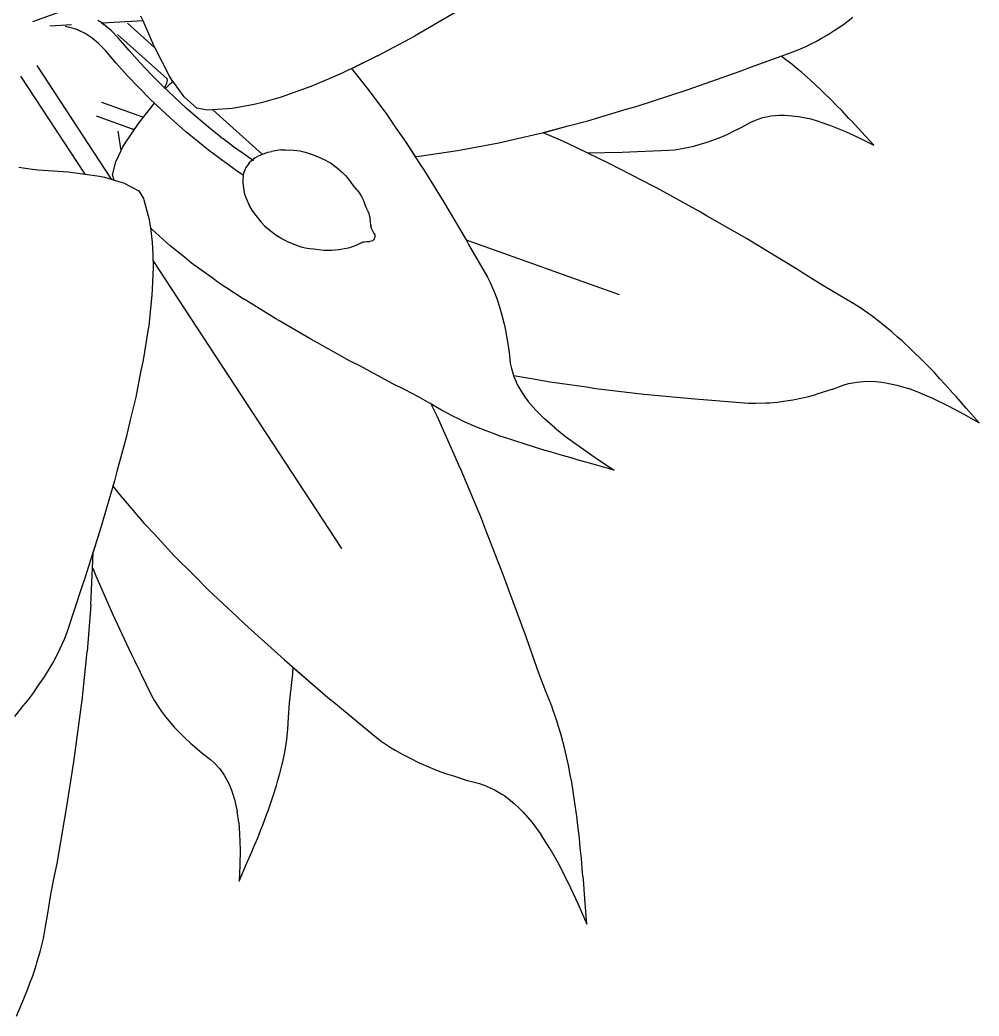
# Model space of a CAD drawing. Header units: metres. Extents: x 244.4 to 340.3, y -4.1 to 64.3.
# Drawn here: x 261.5407 to 261.8974, y 54.4685 to 54.8388 of the extents above; entities that cross this region are included whole.
import ezdxf

# ---------------------------------------------------------------- set-up
doc = ezdxf.new("R2010")
doc.units = ezdxf.units.M
doc.layers.add('Edges', color=7, linetype='Continuous')

msp = doc.modelspace()

# ---------------------------------------------------------------- linework, layer by layer
at = {"layer": 'Edges'}
for p, q in [((261.54543, 54.83818), (261.5621, 54.84416)), ((261.70283, 54.84167), (261.68764, 54.8329)), ((261.55989, 54.83693), (261.55177, 54.83648)), ((261.57117, 54.83767), (261.56968, 54.83863)), ((261.5713, 54.83757), (261.57089, 54.83755)), ((261.57117, 54.83767), (261.57185, 54.83716)), ((261.58646, 54.83842), (261.5713, 54.83757)), ((261.5713, 54.83757), (261.57185, 54.83716)), ((261.57466, 54.83481), (261.57185, 54.83716)), ((261.59088, 54.82846), (261.58071, 54.83758)), ((261.58646, 54.83842), (261.58568, 54.84017)), ((261.59088, 54.82846), (261.58646, 54.83842)), ((261.84355, 54.83488), (261.84697, 54.83715)), ((261.84697, 54.83715), (261.85044, 54.83979)), ((261.55744, 54.83651), (261.55911, 54.83616)), ((261.55911, 54.83616), (261.56171, 54.83532)), ((261.56489, 54.83379), (261.56171, 54.83532)), ((261.56489, 54.83379), (261.56201, 54.83518)), ((261.5625, 54.83501), (261.56201, 54.83518)), ((261.56755, 54.83208), (261.56489, 54.83379)), ((261.57724, 54.83209), (261.57466, 54.83481)), ((261.57698, 54.83342), (261.59541, 54.81686)), ((261.67369, 54.82541), (261.68764, 54.8329)), ((261.83844, 54.83172), (261.84126, 54.83338)), ((261.84126, 54.83338), (261.84355, 54.83488)), ((261.56755, 54.83208), (261.56718, 54.83239)), ((261.56993, 54.83009), (261.56755, 54.83208)), ((261.56786, 54.83188), (261.56755, 54.83208)), ((261.57246, 54.82741), (261.56993, 54.83009)), ((261.58126, 54.82742), (261.57724, 54.83209)), ((261.83291, 54.8289), (261.83688, 54.83092)), ((261.83688, 54.83092), (261.83844, 54.83172)), ((261.57648, 54.82275), (261.57246, 54.82741)), ((261.58536, 54.82289), (261.58126, 54.82742)), ((261.59093, 54.82834), (261.59088, 54.82846)), ((261.59634, 54.81786), (261.59093, 54.82834)), ((261.82372, 54.82538), (261.83013, 54.82773)), ((261.83013, 54.82773), (261.83291, 54.8289)), ((261.54695, 54.82183), (261.57461, 54.77961)), ((261.58059, 54.81821), (261.57648, 54.82275)), ((261.58953, 54.81848), (261.58536, 54.82289)), ((261.67145, 54.82435), (261.66077, 54.81913)), ((261.67145, 54.82435), (261.66393, 54.82068)), ((261.67369, 54.82541), (261.67145, 54.82435)), ((261.81234, 54.82121), (261.82372, 54.82538)), ((261.82417, 54.82507), (261.82372, 54.82538)), ((261.82486, 54.82452), (261.82417, 54.82507)), ((261.82775, 54.82233), (261.82486, 54.82452)), ((261.82976, 54.82061), (261.82775, 54.82233)), ((261.58477, 54.81379), (261.58059, 54.81821)), ((261.59377, 54.8142), (261.58953, 54.81848)), ((261.66077, 54.81913), (261.65676, 54.81744)), ((261.66393, 54.82068), (261.6643, 54.82021)), ((261.6643, 54.82021), (261.67019, 54.813)), ((261.78878, 54.81285), (261.80893, 54.81988)), ((261.80893, 54.81988), (261.81234, 54.82121)), ((261.83135, 54.81935), (261.82976, 54.82061)), ((261.83464, 54.8164), (261.83135, 54.81935)), ((261.5649, 54.78145), (261.54102, 54.81795)), ((261.59457, 54.81368), (261.59498, 54.81451)), ((261.59498, 54.81451), (261.59528, 54.81524)), ((261.59527, 54.81382), (261.59589, 54.81446)), ((261.59528, 54.81524), (261.59547, 54.81585)), ((261.59541, 54.81686), (261.59546, 54.81676)), ((261.59554, 54.81635), (261.59546, 54.81676)), ((261.59547, 54.81585), (261.59554, 54.81635)), ((261.59589, 54.81446), (261.59651, 54.81505)), ((261.59734, 54.8163), (261.59634, 54.81786)), ((261.59651, 54.81505), (261.5971, 54.81558)), ((261.5971, 54.81558), (261.59757, 54.81598)), ((261.59757, 54.81598), (261.59734, 54.8163)), ((261.6017, 54.81026), (261.59757, 54.81598)), ((261.65676, 54.81744), (261.64883, 54.81403)), ((261.83868, 54.81268), (261.83464, 54.8164)), ((261.58902, 54.8095), (261.58477, 54.81379)), ((261.59809, 54.81005), (261.59377, 54.8142)), ((261.59448, 54.81352), (261.59457, 54.81368)), ((261.59475, 54.81326), (261.59527, 54.81382)), ((261.64883, 54.81403), (261.63783, 54.81011)), ((261.67019, 54.813), (261.6723, 54.81007)), ((261.76988, 54.80667), (261.78878, 54.81285)), ((261.83947, 54.81185), (261.83868, 54.81268)), ((261.84247, 54.809), (261.83947, 54.81185)), ((261.57098, 54.80829), (261.58668, 54.80271)), ((261.58482, 54.8003), (261.5907, 54.80789)), ((261.58668, 54.80271), (261.5907, 54.80789)), ((261.59336, 54.80533), (261.58902, 54.8095)), ((261.5907, 54.80789), (261.59077, 54.80798)), ((261.59336, 54.80533), (261.5907, 54.80789)), ((261.60248, 54.80602), (261.59809, 54.81005)), ((261.60645, 54.80597), (261.6017, 54.81026)), ((261.62774, 54.80735), (261.61967, 54.8059)), ((261.63085, 54.80817), (261.62774, 54.80735)), ((261.63783, 54.81011), (261.63085, 54.80817)), ((261.6723, 54.81007), (261.67683, 54.80408)), ((261.84424, 54.80708), (261.84247, 54.809)), ((261.84629, 54.80511), (261.84424, 54.80708)), ((261.59776, 54.80129), (261.59336, 54.80533)), ((261.60695, 54.80212), (261.60248, 54.80602)), ((261.60967, 54.80535), (261.60645, 54.80597)), ((261.61022, 54.80529), (261.60967, 54.80535)), ((261.61786, 54.8057), (261.61022, 54.80529)), ((261.61239, 54.8054), (261.63091, 54.78878)), ((261.61967, 54.8059), (261.61786, 54.8057)), ((261.67683, 54.80408), (261.68063, 54.79846)), ((261.75193, 54.80131), (261.7661, 54.80559)), ((261.7661, 54.80559), (261.76988, 54.80667)), ((261.81993, 54.80313), (261.82315, 54.8034)), ((261.82315, 54.8034), (261.82508, 54.80339)), ((261.82508, 54.80339), (261.82656, 54.80334)), ((261.82656, 54.80334), (261.83018, 54.80292)), ((261.84897, 54.80217), (261.84629, 54.80511)), ((261.58249, 54.79826), (261.56911, 54.80303)), ((261.57957, 54.79264), (261.58482, 54.8003)), ((261.60224, 54.79738), (261.59776, 54.80129)), ((261.61149, 54.79834), (261.60695, 54.80212)), ((261.74453, 54.79941), (261.75193, 54.80131)), ((261.80917, 54.79893), (261.81252, 54.80078)), ((261.81252, 54.80078), (261.81425, 54.80158)), ((261.81425, 54.80158), (261.81699, 54.80251)), ((261.81699, 54.80251), (261.819, 54.80296)), ((261.819, 54.80296), (261.81993, 54.80313)), ((261.83018, 54.80292), (261.83094, 54.80277)), ((261.83094, 54.80277), (261.8341, 54.80212)), ((261.83821, 54.80095), (261.8341, 54.80212)), ((261.83821, 54.80095), (261.84219, 54.79954)), ((261.84219, 54.79954), (261.84765, 54.7973)), ((261.85017, 54.80103), (261.84897, 54.80217)), ((261.85365, 54.79721), (261.85017, 54.80103)), ((261.57833, 54.79027), (261.57724, 54.79747)), ((261.58279, 54.79815), (261.58249, 54.79826)), ((261.58279, 54.79815), (261.58289, 54.79749)), ((261.58324, 54.79799), (261.58279, 54.79815)), ((261.6068, 54.79359), (261.60224, 54.79738)), ((261.61543, 54.7952), (261.61149, 54.79834)), ((261.68063, 54.79846), (261.68371, 54.79413)), ((261.72407, 54.79435), (261.73489, 54.79678)), ((261.73489, 54.79678), (261.74453, 54.79941)), ((261.73528, 54.79688), (261.74453, 54.79941)), ((261.74169, 54.79405), (261.73528, 54.79688)), ((261.80138, 54.79528), (261.80396, 54.79639)), ((261.80396, 54.79639), (261.80578, 54.79728)), ((261.80578, 54.79728), (261.80917, 54.79893)), ((261.84765, 54.7973), (261.85301, 54.79483)), ((261.85829, 54.7923), (261.85365, 54.79721)), ((261.57886, 54.79137), (261.57957, 54.79264)), ((261.61143, 54.78994), (261.6068, 54.79359)), ((261.61543, 54.7952), (261.61611, 54.7947)), ((261.62012, 54.79168), (261.61611, 54.7947)), ((261.68371, 54.79413), (261.68761, 54.78805)), ((261.68371, 54.79413), (261.68929, 54.78544)), ((261.70476, 54.79047), (261.71873, 54.79308)), ((261.71873, 54.79308), (261.72407, 54.79435)), ((261.74419, 54.79296), (261.74169, 54.79405)), ((261.75984, 54.78544), (261.74419, 54.79296)), ((261.79129, 54.79191), (261.79329, 54.79248)), ((261.79329, 54.79248), (261.79627, 54.79337)), ((261.79627, 54.79337), (261.79937, 54.79452)), ((261.79937, 54.79452), (261.80138, 54.79528)), ((261.85301, 54.79483), (261.85829, 54.7923)), ((261.5763, 54.78608), (261.57833, 54.79027)), ((261.57833, 54.79027), (261.57886, 54.79137)), ((261.6121, 54.78943), (261.61143, 54.78994)), ((261.61613, 54.78641), (261.6121, 54.78943)), ((261.62488, 54.78829), (261.62012, 54.79168)), ((261.6316, 54.78921), (261.62896, 54.78803)), ((261.6316, 54.78921), (261.63288, 54.78966)), ((261.63288, 54.78966), (261.63422, 54.7899)), ((261.63773, 54.79047), (261.63422, 54.7899)), ((261.63773, 54.79047), (261.63939, 54.79054)), ((261.63939, 54.79054), (261.64107, 54.7904)), ((261.64504, 54.78998), (261.64107, 54.7904)), ((261.64504, 54.78998), (261.64687, 54.7896)), ((261.64687, 54.7896), (261.64865, 54.78901)), ((261.65258, 54.78747), (261.64865, 54.78901)), ((261.68916, 54.78819), (261.70343, 54.79021)), ((261.70343, 54.79021), (261.70476, 54.79047)), ((261.75173, 54.78934), (261.76468, 54.78962)), ((261.76468, 54.78962), (261.76749, 54.78978)), ((261.76749, 54.78978), (261.78191, 54.79037)), ((261.78191, 54.79037), (261.7842, 54.79057)), ((261.7842, 54.79057), (261.78756, 54.79112)), ((261.78756, 54.79112), (261.78887, 54.79135)), ((261.78887, 54.79135), (261.79129, 54.79191)), ((261.5751, 54.78119), (261.5763, 54.78608)), ((261.61681, 54.7859), (261.61613, 54.78641)), ((261.62158, 54.7825), (261.61681, 54.7859)), ((261.6259, 54.78561), (261.62471, 54.784)), ((261.62759, 54.78646), (261.62488, 54.78829)), ((261.6259, 54.78561), (261.62622, 54.78598)), ((261.62815, 54.78754), (261.62622, 54.78598)), ((261.62815, 54.78754), (261.62896, 54.78803)), ((261.65258, 54.78747), (261.65434, 54.78665)), ((261.65434, 54.78665), (261.656, 54.78564)), ((261.65939, 54.78311), (261.656, 54.78564)), ((261.68761, 54.78805), (261.68916, 54.78819)), ((261.68929, 54.78544), (261.69086, 54.78312)), ((261.77619, 54.77703), (261.75984, 54.78544)), ((261.54028, 54.78404), (261.54186, 54.78377)), ((261.54186, 54.78377), (261.54356, 54.78352)), ((261.54356, 54.78352), (261.54538, 54.7833)), ((261.54538, 54.7833), (261.54731, 54.78311)), ((261.54731, 54.78311), (261.54934, 54.78295)), ((261.54934, 54.78295), (261.55858, 54.78229)), ((261.55858, 54.78229), (261.5649, 54.78145)), ((261.5649, 54.78145), (261.57027, 54.78074)), ((261.57569, 54.7793), (261.5751, 54.78119)), ((261.62374, 54.78104), (261.62158, 54.7825)), ((261.62374, 54.78104), (261.62351, 54.77921)), ((261.62382, 54.78167), (261.62374, 54.78104)), ((261.62387, 54.78095), (261.62374, 54.78104)), ((261.62397, 54.78214), (261.62382, 54.78167)), ((261.62471, 54.784), (261.62397, 54.78214)), ((261.65939, 54.78311), (261.66059, 54.78206)), ((261.66059, 54.78206), (261.66172, 54.78096)), ((261.69086, 54.78312), (261.6983, 54.77102)), ((261.57027, 54.78074), (261.57208, 54.78034)), ((261.57208, 54.78034), (261.57461, 54.77961)), ((261.57461, 54.77961), (261.57569, 54.7793)), ((261.57569, 54.7793), (261.57924, 54.77827)), ((261.57924, 54.77827), (261.58488, 54.77527)), ((261.62351, 54.77921), (261.62353, 54.77826)), ((261.62353, 54.77826), (261.62392, 54.7754)), ((261.66172, 54.78096), (261.66278, 54.77979)), ((261.66278, 54.77979), (261.66378, 54.77855)), ((261.66609, 54.77558), (261.66378, 54.77855)), ((261.58488, 54.77527), (261.58656, 54.77245)), ((261.62392, 54.7754), (261.6242, 54.77407)), ((261.6242, 54.77407), (261.6247, 54.7728)), ((261.66609, 54.77558), (261.6669, 54.77442)), ((261.6669, 54.77442), (261.66764, 54.77322)), ((261.77765, 54.77622), (261.77619, 54.77703)), ((261.79319, 54.76773), (261.77765, 54.77622)), ((261.58656, 54.77245), (261.5868, 54.77194)), ((261.5868, 54.77194), (261.58872, 54.76462)), ((261.6247, 54.7728), (261.62607, 54.76952)), ((261.66764, 54.77322), (261.6683, 54.77197)), ((261.6683, 54.77197), (261.66887, 54.77067)), ((261.66999, 54.76798), (261.66887, 54.77067)), ((261.6983, 54.77102), (261.70625, 54.75765)), ((261.62607, 54.76952), (261.62689, 54.76807)), ((261.62689, 54.76807), (261.62789, 54.76672)), ((261.62789, 54.76672), (261.63034, 54.76357)), ((261.66999, 54.76798), (261.67038, 54.7669)), ((261.67038, 54.7669), (261.67067, 54.76579)), ((261.79627, 54.76592), (261.79319, 54.76773)), ((261.58872, 54.76462), (261.589, 54.76285)), ((261.589, 54.76285), (261.58917, 54.76152)), ((261.63034, 54.76357), (261.63163, 54.76221)), ((261.67067, 54.76579), (261.67088, 54.76466)), ((261.67115, 54.76265), (261.67088, 54.76466)), ((261.67107, 54.7627), (261.67115, 54.76207)), ((261.67115, 54.76265), (261.67119, 54.76208)), ((261.81087, 54.75754), (261.79627, 54.76592)), ((261.58969, 54.76098), (261.58917, 54.76152)), ((261.58917, 54.76152), (261.58986, 54.75625)), ((261.59651, 54.75482), (261.58969, 54.76098)), ((261.63163, 54.76221), (261.63307, 54.76101)), ((261.63307, 54.76101), (261.63645, 54.75848)), ((261.67123, 54.7619), (261.67115, 54.76207)), ((261.67123, 54.7619), (261.67121, 54.76184)), ((261.67121, 54.76184), (261.67126, 54.76127)), ((261.67121, 54.76184), (261.67146, 54.76111)), ((261.67146, 54.76111), (261.67177, 54.76035)), ((261.67146, 54.76111), (261.6719, 54.7602)), ((261.6719, 54.7602), (261.67242, 54.75933)), ((261.67242, 54.75933), (261.67261, 54.75888)), ((261.67261, 54.75888), (261.67267, 54.75839)), ((261.58986, 54.75625), (261.59004, 54.75156)), ((261.63807, 54.75741), (261.63645, 54.75848)), ((261.6398, 54.75654), (261.63807, 54.75741)), ((261.6398, 54.75654), (261.64375, 54.75499)), ((261.66547, 54.75495), (261.66732, 54.75578)), ((261.66724, 54.75582), (261.66801, 54.75611)), ((261.66732, 54.75578), (261.66783, 54.75604)), ((261.66801, 54.75611), (261.66804, 54.75615)), ((261.66804, 54.75615), (261.66856, 54.75641)), ((261.66804, 54.75615), (261.66881, 54.75633)), ((261.66881, 54.75633), (261.66956, 54.75646)), ((261.66881, 54.75633), (261.66981, 54.75643)), ((261.66981, 54.75643), (261.67081, 54.75645)), ((261.6713, 54.75653), (261.67081, 54.75645)), ((261.67175, 54.75673), (261.6713, 54.75653)), ((261.67213, 54.75704), (261.67175, 54.75673)), ((261.67243, 54.75744), (261.67213, 54.75704)), ((261.67261, 54.7579), (261.67243, 54.75744)), ((261.67267, 54.75839), (261.67261, 54.7579)), ((261.70625, 54.75765), (261.70659, 54.75704)), ((261.70659, 54.75704), (261.70753, 54.75531)), ((261.70659, 54.75704), (261.76359, 54.73674)), ((261.70753, 54.75531), (261.71458, 54.74314)), ((261.81529, 54.75482), (261.81087, 54.75754)), ((261.59004, 54.75156), (261.5902, 54.74692)), ((261.60183, 54.75059), (261.59651, 54.75482)), ((261.64375, 54.75499), (261.64526, 54.75452)), ((261.64526, 54.75452), (261.64679, 54.75415)), ((261.64679, 54.75415), (261.64835, 54.75386)), ((261.64835, 54.75386), (261.64993, 54.75367)), ((261.64993, 54.75367), (261.65367, 54.75327)), ((261.65367, 54.75327), (261.65508, 54.75318)), ((261.65508, 54.75318), (261.6565, 54.75319)), ((261.6565, 54.75319), (261.6579, 54.75329)), ((261.6579, 54.75329), (261.6593, 54.75349)), ((261.6593, 54.75349), (261.66218, 54.75395)), ((261.66218, 54.75395), (261.66331, 54.75419)), ((261.66331, 54.75419), (261.6644, 54.75453)), ((261.6644, 54.75453), (261.66547, 54.75495)), ((261.82929, 54.74644), (261.81529, 54.75482)), ((261.59012, 54.7494), (261.66022, 54.64227)), ((261.6045, 54.74845), (261.60183, 54.75059)), ((261.61211, 54.74299), (261.6045, 54.74845)), ((261.5902, 54.74692), (261.58984, 54.73861)), ((261.83468, 54.74299), (261.82929, 54.74644)), ((261.61368, 54.74183), (261.61211, 54.74299)), ((261.61368, 54.74183), (261.62408, 54.73496)), ((261.71458, 54.74314), (261.71561, 54.74115)), ((261.71561, 54.74115), (261.71742, 54.73687)), ((261.83992, 54.73975), (261.83468, 54.74299)), ((261.58977, 54.73659), (261.58854, 54.72512)), ((261.58984, 54.73861), (261.58977, 54.73659)), ((261.71742, 54.73687), (261.71827, 54.73453)), ((261.84532, 54.73651), (261.83992, 54.73975)), ((261.63583, 54.7277), (261.62408, 54.73496)), ((261.71827, 54.73453), (261.71887, 54.73254)), ((261.84962, 54.73401), (261.84532, 54.73651)), ((261.85084, 54.73323), (261.84962, 54.73401)), ((261.8534, 54.73165), (261.85084, 54.73323)), ((261.71887, 54.73254), (261.7198, 54.7295)), ((261.7198, 54.7295), (261.72058, 54.72622)), ((261.85634, 54.72958), (261.8534, 54.73165)), ((261.85717, 54.72902), (261.85634, 54.72958)), ((261.63693, 54.72708), (261.63583, 54.7277)), ((261.64889, 54.72009), (261.63693, 54.72708)), ((261.72058, 54.72622), (261.72111, 54.72406)), ((261.86101, 54.7261), (261.85717, 54.72902)), ((261.86177, 54.72546), (261.86101, 54.7261)), ((261.86492, 54.72291), (261.86177, 54.72546)), ((261.58835, 54.72404), (261.58653, 54.71235)), ((261.58854, 54.72512), (261.58835, 54.72404)), ((261.72111, 54.72406), (261.72167, 54.7212)), ((261.86711, 54.72093), (261.86492, 54.72291)), ((261.65136, 54.71877), (261.64889, 54.72009)), ((261.66329, 54.7121), (261.65136, 54.71877)), ((261.72167, 54.7212), (261.72198, 54.71913)), ((261.72198, 54.71913), (261.72261, 54.71523)), ((261.86883, 54.71947), (261.86711, 54.72093)), ((261.87238, 54.71609), (261.86883, 54.71947)), ((261.72261, 54.71523), (261.72305, 54.71126)), ((261.87671, 54.71186), (261.87238, 54.71609)), ((261.58653, 54.71235), (261.58556, 54.70787)), ((261.66704, 54.71018), (261.66329, 54.7121)), ((261.72305, 54.71126), (261.72343, 54.70927)), ((261.87755, 54.71094), (261.87671, 54.71186)), ((261.88075, 54.7077), (261.87755, 54.71094)), ((261.58556, 54.70787), (261.58374, 54.69852)), ((261.67907, 54.70368), (261.66704, 54.71018)), ((261.72343, 54.70927), (261.72425, 54.70659)), ((261.88263, 54.70557), (261.88075, 54.7077)), ((261.68389, 54.70129), (261.67907, 54.70368)), ((261.72425, 54.70659), (261.73091, 54.70548)), ((261.72425, 54.70659), (261.72434, 54.70629)), ((261.72434, 54.70629), (261.7252, 54.70423)), ((261.7252, 54.70423), (261.72565, 54.70327)), ((261.72565, 54.70327), (261.72747, 54.70015)), ((261.73091, 54.70548), (261.73785, 54.70425)), ((261.73785, 54.70425), (261.75135, 54.70236)), ((261.84688, 54.70301), (261.84886, 54.70361)), ((261.84886, 54.70361), (261.85199, 54.70421)), ((261.85199, 54.70421), (261.85427, 54.70441)), ((261.85427, 54.70441), (261.85533, 54.70447)), ((261.85533, 54.70447), (261.85895, 54.70436)), ((261.85895, 54.70436), (261.86112, 54.70411)), ((261.86112, 54.70411), (261.86277, 54.70388)), ((261.86277, 54.70388), (261.8668, 54.70303)), ((261.8848, 54.70334), (261.88263, 54.70557)), ((261.88763, 54.70008), (261.8848, 54.70334)), ((261.68861, 54.6988), (261.68389, 54.70129)), ((261.72747, 54.70015), (261.72872, 54.69837)), ((261.75135, 54.70236), (261.75487, 54.70182)), ((261.75487, 54.70182), (261.77276, 54.69974)), ((261.77276, 54.69974), (261.7917, 54.69791)), ((261.83403, 54.69885), (261.83702, 54.69965)), ((261.84302, 54.70156), (261.83702, 54.69965)), ((261.84302, 54.70156), (261.84688, 54.70301)), ((261.8668, 54.70303), (261.86764, 54.70279)), ((261.86764, 54.70279), (261.87113, 54.70175)), ((261.87565, 54.7001), (261.87113, 54.70175)), ((261.87565, 54.7001), (261.88001, 54.69821)), ((261.88889, 54.69879), (261.88763, 54.70008)), ((261.58374, 54.69852), (261.58166, 54.69015)), ((261.69352, 54.69606), (261.68861, 54.6988)), ((261.69747, 54.69374), (261.69352, 54.69606)), ((261.69592, 54.69122), (261.69358, 54.69603)), ((261.69747, 54.69374), (261.69358, 54.69603)), ((261.72872, 54.69837), (261.72973, 54.697)), ((261.72973, 54.697), (261.73248, 54.6938)), ((261.7917, 54.69791), (261.79495, 54.69771)), ((261.79495, 54.69771), (261.81157, 54.6964)), ((261.81157, 54.6964), (261.81422, 54.69631)), ((261.81422, 54.69631), (261.8181, 54.69642)), ((261.8181, 54.69642), (261.81961, 54.69648)), ((261.81961, 54.69648), (261.8224, 54.69674)), ((261.8224, 54.69674), (261.82471, 54.69706)), ((261.82471, 54.69706), (261.82815, 54.69757)), ((261.82815, 54.69757), (261.83172, 54.69834)), ((261.83172, 54.69834), (261.83403, 54.69885)), ((261.88001, 54.69821), (261.88593, 54.69532)), ((261.89254, 54.69455), (261.88889, 54.69879)), ((261.69865, 54.69313), (261.69747, 54.69374)), ((261.70113, 54.69174), (261.69865, 54.69313)), ((261.73248, 54.6938), (261.7331, 54.69317)), ((261.7331, 54.69317), (261.7358, 54.69048)), ((261.88593, 54.69532), (261.89172, 54.69222)), ((261.89172, 54.69222), (261.89739, 54.68908)), ((261.89739, 54.68908), (261.89254, 54.69455)), ((261.58166, 54.69015), (261.58017, 54.68357)), ((261.70408, 54.67309), (261.69592, 54.69122)), ((261.70421, 54.69027), (261.70113, 54.69174)), ((261.70508, 54.68983), (261.70421, 54.69027)), ((261.70938, 54.68793), (261.70508, 54.68983)), ((261.73962, 54.68712), (261.7358, 54.69048)), ((261.71028, 54.6876), (261.70938, 54.68793)), ((261.71402, 54.68605), (261.71028, 54.6876)), ((261.7168, 54.68508), (261.71402, 54.68605)), ((261.71894, 54.68424), (261.7168, 54.68508)), ((261.73962, 54.68712), (261.74361, 54.68396)), ((261.58017, 54.68357), (261.57669, 54.67093)), ((261.72367, 54.68266), (261.71894, 54.68424)), ((261.72965, 54.6807), (261.72367, 54.68266)), ((261.74361, 54.68396), (261.74946, 54.67971)), ((261.7309, 54.68037), (261.72965, 54.6807)), ((261.73549, 54.6789), (261.7309, 54.68037)), ((261.7384, 54.67815), (261.73549, 54.6789)), ((261.74159, 54.67712), (261.7384, 54.67815)), ((261.74946, 54.67971), (261.75553, 54.67556)), ((261.74608, 54.67595), (261.74159, 54.67712)), ((261.74797, 54.67532), (261.74608, 54.67595)), ((261.75389, 54.67373), (261.74797, 54.67532)), ((261.76172, 54.67143), (261.75389, 54.67373)), ((261.75553, 54.67556), (261.76172, 54.67143)), ((261.57669, 54.67093), (261.57582, 54.66748)), ((261.70475, 54.67141), (261.70408, 54.67309)), ((261.71229, 54.65345), (261.70475, 54.67141)), ((261.57582, 54.66748), (261.5707, 54.65018)), ((261.57582, 54.66748), (261.57523, 54.66546)), ((261.57523, 54.66546), (261.57678, 54.66347)), ((261.57678, 54.66347), (261.57768, 54.66245)), ((261.57768, 54.66245), (261.58692, 54.65165)), ((261.58692, 54.65165), (261.59069, 54.64766)), ((261.71368, 54.64977), (261.71229, 54.65345)), ((261.5707, 54.65018), (261.56481, 54.63132)), ((261.5707, 54.65018), (261.56784, 54.64101)), ((261.72057, 54.63228), (261.71368, 54.64977)), ((261.59069, 54.64766), (261.5982, 54.63951)), ((261.56781, 54.63786), (261.56784, 54.64101)), ((261.56717, 54.62412), (261.56781, 54.63786)), ((261.56768, 54.63508), (261.56781, 54.63786)), ((261.5982, 54.63951), (261.6053, 54.63247)), ((261.56768, 54.63508), (261.56773, 54.63496)), ((261.56773, 54.63496), (261.56885, 54.63213)), ((261.56481, 54.63132), (261.56367, 54.62813)), ((261.56885, 54.63213), (261.57506, 54.61803)), ((261.6053, 54.63247), (261.61064, 54.62701)), ((261.72251, 54.62681), (261.72057, 54.63228)), ((261.56367, 54.62813), (261.55815, 54.61115)), ((261.61064, 54.62701), (261.62144, 54.61688)), ((261.72898, 54.60951), (261.72251, 54.62681)), ((261.56706, 54.6214), (261.56717, 54.62412)), ((261.56706, 54.6214), (261.56572, 54.60409)), ((261.57506, 54.61803), (261.582, 54.60318)), ((261.62144, 54.61688), (261.62426, 54.61415)), ((261.55815, 54.61115), (261.55714, 54.60848)), ((261.62426, 54.61415), (261.63907, 54.60088)), ((261.55714, 54.60848), (261.55463, 54.60313)), ((261.7313, 54.60263), (261.72898, 54.60951)), ((261.56378, 54.5858), (261.56572, 54.60409)), ((261.55314, 54.60035), (261.55177, 54.59809)), ((261.55463, 54.60313), (261.55314, 54.60035)), ((261.582, 54.60318), (261.58328, 54.60068)), ((261.58328, 54.60068), (261.58964, 54.58773)), ((261.63907, 54.60088), (261.65523, 54.58694)), ((261.73369, 54.59597), (261.7313, 54.60263)), ((261.55177, 54.59809), (261.54969, 54.59464)), ((261.64211, 54.59574), (261.6423, 54.59809)), ((261.6423, 54.59809), (261.65523, 54.58694)), ((261.73629, 54.58913), (261.73369, 54.59597)), ((261.54969, 54.59464), (261.54725, 54.59113)), ((261.64149, 54.59025), (261.64211, 54.59574)), ((261.54565, 54.58879), (261.54343, 54.58583)), ((261.54725, 54.59113), (261.54565, 54.58879)), ((261.64098, 54.58494), (261.64149, 54.59025)), ((261.73847, 54.58367), (261.73629, 54.58913)), ((261.54343, 54.58583), (261.54173, 54.58379)), ((261.56355, 54.58415), (261.56378, 54.5858)), ((261.58964, 54.58773), (261.59075, 54.58571)), ((261.59075, 54.58571), (261.5926, 54.58286)), ((261.64055, 54.57949), (261.64098, 54.58494)), ((261.65523, 54.58694), (261.65808, 54.58465)), ((261.54173, 54.58379), (261.53858, 54.57988)), ((261.56126, 54.56659), (261.56355, 54.58415)), ((261.5926, 54.58286), (261.59334, 54.58175)), ((261.59334, 54.58175), (261.59483, 54.57976)), ((261.65808, 54.58465), (261.67263, 54.57251)), ((261.73903, 54.58207), (261.73847, 54.58367)), ((261.74027, 54.57869), (261.73903, 54.58207)), ((261.59483, 54.57976), (261.59616, 54.57817)), ((261.59616, 54.57817), (261.59818, 54.5758)), ((261.64028, 54.57515), (261.64055, 54.57949)), ((261.74151, 54.57457), (261.74027, 54.57869)), ((261.59818, 54.5758), (261.60048, 54.57343)), ((261.6399, 54.57127), (261.64014, 54.5739)), ((261.64014, 54.5739), (261.64028, 54.57515)), ((261.74189, 54.57342), (261.74151, 54.57457)), ((261.60048, 54.57343), (261.60198, 54.5719)), ((261.60198, 54.5719), (261.60405, 54.56998)), ((261.60405, 54.56998), (261.6056, 54.56867)), ((261.6394, 54.56814), (261.6399, 54.57127)), ((261.67263, 54.57251), (261.67503, 54.57068)), ((261.67503, 54.57068), (261.67876, 54.56825)), ((261.74337, 54.56776), (261.74189, 54.57342)), ((261.56069, 54.56306), (261.56126, 54.56659)), ((261.6056, 54.56867), (261.60847, 54.56624)), ((261.60847, 54.56624), (261.61151, 54.56392)), ((261.63844, 54.56307), (261.63928, 54.56726)), ((261.63928, 54.56726), (261.6394, 54.56814)), ((261.67876, 54.56825), (261.68024, 54.56731)), ((261.68024, 54.56731), (261.68308, 54.56569)), ((261.74361, 54.56658), (261.74337, 54.56776)), ((261.74474, 54.56173), (261.74361, 54.56658)), ((261.55815, 54.54642), (261.56069, 54.56306)), ((261.61151, 54.56392), (261.61294, 54.56266)), ((261.61294, 54.56266), (261.6149, 54.56053)), ((261.63821, 54.56221), (261.63844, 54.56307)), ((261.68308, 54.56569), (261.68552, 54.56446)), ((261.68552, 54.56446), (261.6892, 54.56263)), ((261.6892, 54.56263), (261.69322, 54.56095)), ((261.6149, 54.56053), (261.61612, 54.55887)), ((261.61612, 54.55887), (261.61666, 54.55808)), ((261.63738, 54.55868), (261.63821, 54.56221)), ((261.69322, 54.56095), (261.69585, 54.55984)), ((261.69585, 54.55984), (261.69935, 54.55857)), ((261.74535, 54.55816), (261.74474, 54.56173)), ((261.61666, 54.55808), (261.6182, 54.55525)), ((261.6182, 54.55525), (261.61897, 54.55348)), ((261.63611, 54.55419), (261.63662, 54.55615)), ((261.63662, 54.55615), (261.63738, 54.55868)), ((261.69935, 54.55857), (261.7019, 54.55777)), ((261.7019, 54.55777), (261.70666, 54.55625)), ((261.70666, 54.55625), (261.71154, 54.55495)), ((261.74593, 54.55543), (261.74535, 54.55816)), ((261.74685, 54.54942), (261.74593, 54.55543)), ((261.61897, 54.55348), (261.61952, 54.5521)), ((261.61952, 54.5521), (261.6206, 54.54862)), ((261.63474, 54.54998), (261.63611, 54.55419)), ((261.71154, 54.55495), (261.71394, 54.55413)), ((261.71394, 54.55413), (261.71747, 54.55248)), ((261.71747, 54.55248), (261.71986, 54.55104)), ((261.6206, 54.54862), (261.62077, 54.54787)), ((261.62077, 54.54787), (261.62145, 54.54471)), ((261.63296, 54.54479), (261.63474, 54.54998)), ((261.71986, 54.55104), (261.72096, 54.55033)), ((261.72096, 54.55033), (261.72444, 54.54758)), ((261.74792, 54.54191), (261.74685, 54.54942)), ((261.55722, 54.54132), (261.55815, 54.54642)), ((261.62204, 54.54048), (261.62145, 54.54471)), ((261.63252, 54.54373), (261.63296, 54.54479)), ((261.72444, 54.54758), (261.72638, 54.54575)), ((261.72638, 54.54575), (261.72785, 54.5443)), ((261.72785, 54.5443), (261.73119, 54.54046)), ((261.55446, 54.52524), (261.55722, 54.54132)), ((261.62204, 54.54048), (261.62236, 54.53627)), ((261.63112, 54.53983), (261.63252, 54.54373)), ((261.73119, 54.54046), (261.73184, 54.53959)), ((261.74805, 54.54034), (261.74792, 54.54191)), ((261.74879, 54.53464), (261.74805, 54.54034)), ((261.6291, 54.53477), (261.63008, 54.53744)), ((261.63008, 54.53744), (261.63112, 54.53983)), ((261.73184, 54.53959), (261.73454, 54.53593)), ((261.62236, 54.53627), (261.62251, 54.53037)), ((261.6275, 54.53113), (261.6291, 54.53477)), ((261.7378, 54.53084), (261.73454, 54.53593)), ((261.74904, 54.53104), (261.74879, 54.53464)), ((261.62251, 54.53037), (261.62241, 54.52448)), ((261.62485, 54.52484), (261.62693, 54.52957)), ((261.62693, 54.52957), (261.6275, 54.53113)), ((261.7378, 54.53084), (261.74074, 54.52561)), ((261.74954, 54.52711), (261.74904, 54.53104)), ((261.74074, 54.52561), (261.74455, 54.51809)), ((261.74991, 54.52161), (261.74954, 54.52711)), ((261.5532, 54.51896), (261.55446, 54.52524)), ((261.62223, 54.51862), (261.62485, 54.52484)), ((261.62241, 54.52448), (261.62223, 54.51862)), ((261.55208, 54.51291), (261.5532, 54.51896)), ((261.74455, 54.51809), (261.7481, 54.51039)), ((261.75022, 54.5193), (261.74991, 54.52161)), ((261.75073, 54.51211), (261.75022, 54.5193)), ((261.55101, 54.5067), (261.55208, 54.51291)), ((261.75156, 54.50265), (261.75073, 54.51211)), ((261.7481, 54.51039), (261.75156, 54.50265)), ((261.55023, 54.50178), (261.55101, 54.5067)), ((261.5494, 54.49741), (261.54995, 54.50037)), ((261.54995, 54.50037), (261.55023, 54.50178)), ((261.54853, 54.49391), (261.5494, 54.49741)), ((261.54698, 54.4883), (261.54831, 54.49294)), ((261.54831, 54.49294), (261.54853, 54.49391)), ((261.54541, 54.4835), (261.54665, 54.48737)), ((261.54665, 54.48737), (261.54698, 54.4883)), ((261.54436, 54.48075), (261.54541, 54.4835)), ((261.54176, 54.47408), (261.54362, 54.47862)), ((261.54362, 54.47862), (261.54436, 54.48075)), ((261.53938, 54.46852), (261.54176, 54.47408))]:
    msp.add_line(p, q, dxfattribs=at)

doc.saveas('drawing.dxf')
